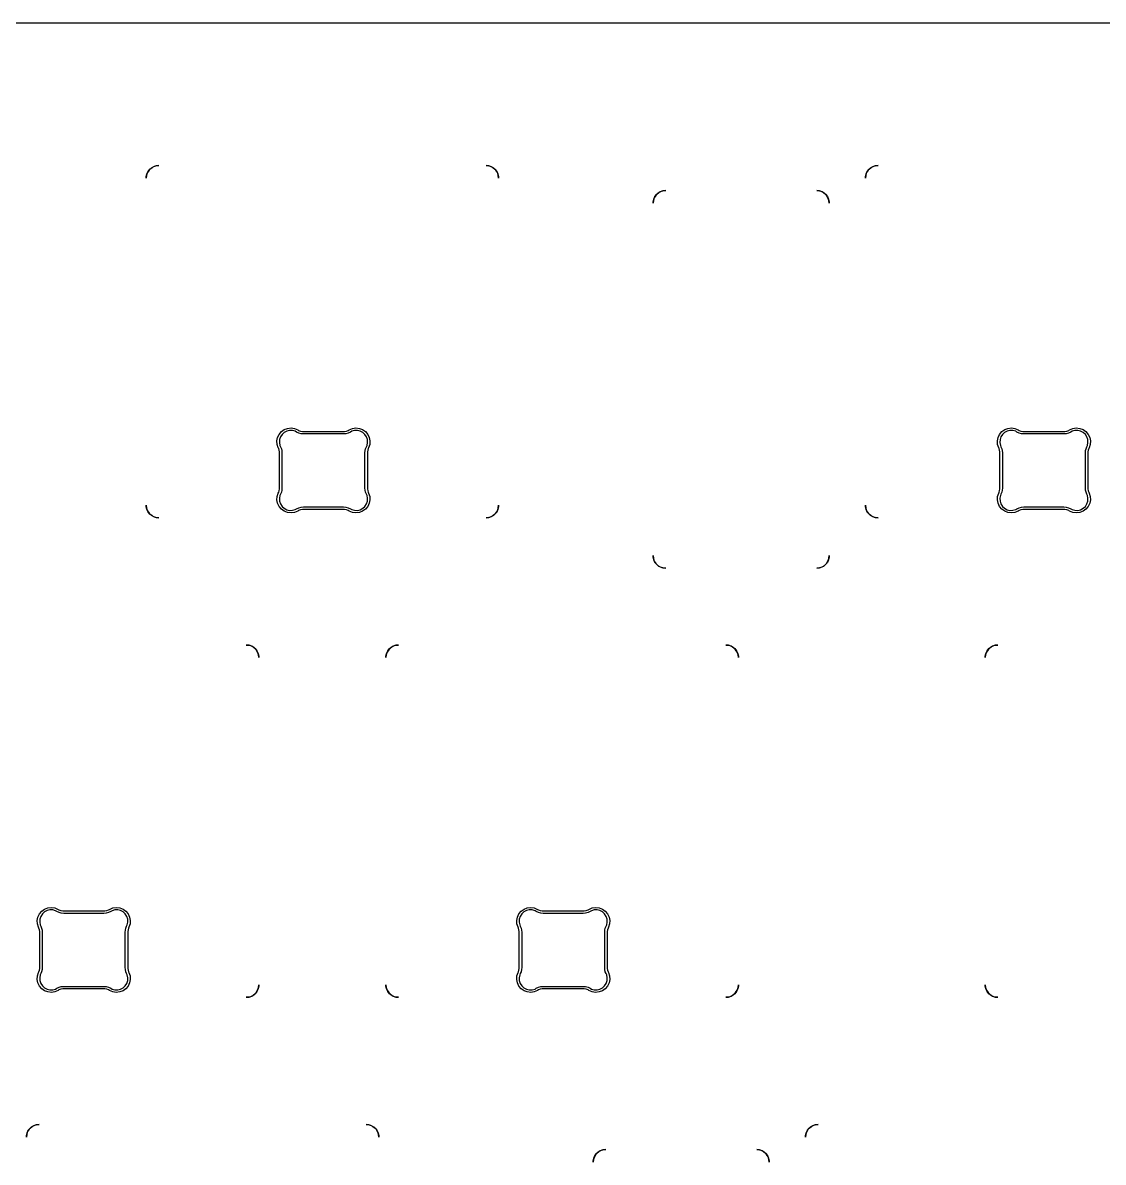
# Model space of a CAD drawing. Header units: inches. Extents: x -0.9 to 12.5, y -6 to -2.
# Drawn here: x 9.189 to 10.879, y -3.811 to -2.029 of the extents above; entities that cross this region are included whole.
import ezdxf

# ---------------------------------------------------------------- set-up
doc = ezdxf.new("R2010")
doc.units = ezdxf.units.IN
doc.header["$MEASUREMENT"] = 0
doc.layers.add('Edge.Cuts', color=40, linetype='CONTINUOUS', true_color=0xfabd2f)

msp = doc.modelspace()

# ---------------------------------------------------------------- linework, layer by layer
at = {"layer": 'Edge.Cuts', "linetype": 'CONTINUOUS'}
for p, q in [((-0.9213, -2.0289), (12.4961, -2.0289)), ((12.4959, -2.0293), (-0.9211, -2.0293)), ((9.3844, -2.2633), (9.383, -2.2675)), ((9.3835, -2.2653), (9.3854, -2.2613)), ((9.3868, -2.2596), (9.3844, -2.2633)), ((9.3854, -2.2613), (9.3882, -2.2578)), ((9.3899, -2.2565), (9.3868, -2.2596)), ((9.3882, -2.2578), (9.3916, -2.2551)), ((9.3936, -2.2541), (9.3899, -2.2565)), ((9.3916, -2.2551), (9.3956, -2.2532)), ((9.3978, -2.2527), (9.3936, -2.2541)), ((9.3956, -2.2532), (9.3999, -2.2522)), ((9.4022, -2.2522), (9.3978, -2.2527)), ((9.3999, -2.2522), (9.4022, -2.2522)), ((9.9184, -2.2527), (9.914, -2.2522)), ((9.914, -2.2522), (9.9162, -2.2522)), ((9.9162, -2.2522), (9.9205, -2.2532)), ((9.9225, -2.2541), (9.9184, -2.2527)), ((9.9205, -2.2532), (9.9245, -2.2551)), ((9.9262, -2.2565), (9.9225, -2.2541)), ((9.9245, -2.2551), (9.928, -2.2578)), ((9.9294, -2.2596), (9.9262, -2.2565)), ((9.928, -2.2578), (9.9307, -2.2613)), ((9.9317, -2.2633), (9.9294, -2.2596)), ((9.9307, -2.2613), (9.9327, -2.2653)), ((9.9332, -2.2675), (9.9317, -2.2633)), ((10.5094, -2.2633), (10.508, -2.2675)), ((10.5085, -2.2653), (10.5104, -2.2613)), ((10.5118, -2.2596), (10.5094, -2.2633)), ((10.5104, -2.2613), (10.5132, -2.2578)), ((10.5149, -2.2565), (10.5118, -2.2596)), ((10.5132, -2.2578), (10.5166, -2.2551)), ((10.5186, -2.2541), (10.5149, -2.2565)), ((10.5166, -2.2551), (10.5206, -2.2532)), ((10.5228, -2.2527), (10.5186, -2.2541)), ((10.5206, -2.2532), (10.5249, -2.2522)), ((10.5272, -2.2522), (10.5228, -2.2527)), ((10.5249, -2.2522), (10.5272, -2.2522)), ((9.3825, -2.2696), (9.3835, -2.2653)), ((9.383, -2.2675), (9.3825, -2.2719)), ((9.3825, -2.2719), (9.3825, -2.2696)), ((9.9327, -2.2653), (9.9337, -2.2696)), ((9.9337, -2.2719), (9.9332, -2.2675)), ((9.9337, -2.2696), (9.9337, -2.2719)), ((10.5075, -2.2696), (10.5085, -2.2653)), ((10.508, -2.2675), (10.5075, -2.2719)), ((10.5075, -2.2719), (10.5075, -2.2696)), ((10.1796, -2.2989), (10.1772, -2.3027)), ((10.1782, -2.3007), (10.181, -2.2972)), ((10.1827, -2.2958), (10.1796, -2.2989)), ((10.181, -2.2972), (10.1844, -2.2944)), ((10.1864, -2.2935), (10.1827, -2.2958)), ((10.1844, -2.2944), (10.1884, -2.2925)), ((10.1906, -2.292), (10.1864, -2.2935)), ((10.1884, -2.2925), (10.1927, -2.2915)), ((10.195, -2.2915), (10.1906, -2.292)), ((10.1927, -2.2915), (10.195, -2.2915)), ((10.4356, -2.292), (10.4312, -2.2915)), ((10.4312, -2.2915), (10.4334, -2.2915)), ((10.4334, -2.2915), (10.4377, -2.2925)), ((10.4397, -2.2935), (10.4356, -2.292)), ((10.4377, -2.2925), (10.4417, -2.2944)), ((10.4435, -2.2958), (10.4397, -2.2935)), ((10.4417, -2.2944), (10.4452, -2.2972)), ((10.4466, -2.2989), (10.4435, -2.2958)), ((10.4452, -2.2972), (10.448, -2.3007)), ((10.4489, -2.3027), (10.4466, -2.2989)), ((10.1753, -2.309), (10.1763, -2.3047)), ((10.1758, -2.3068), (10.1753, -2.3112)), ((10.1753, -2.3112), (10.1753, -2.309)), ((10.1772, -2.3027), (10.1758, -2.3068)), ((10.1763, -2.3047), (10.1782, -2.3007)), ((10.448, -2.3007), (10.4499, -2.3047)), ((10.4504, -2.3068), (10.4489, -2.3027)), ((10.4499, -2.3047), (10.4509, -2.309)), ((10.4509, -2.3112), (10.4504, -2.3068)), ((10.4509, -2.309), (10.4509, -2.3112)), ((9.588, -2.6777), (9.5903, -2.6727)), ((9.5903, -2.6727), (9.5939, -2.6685)), ((9.5949, -2.6729), (9.5924, -2.6767)), ((9.5939, -2.6685), (9.5983, -2.6653)), ((9.5982, -2.6698), (9.5949, -2.6729)), ((9.6022, -2.6677), (9.5982, -2.6698)), ((9.5983, -2.6653), (9.6035, -2.6633)), ((9.6066, -2.6666), (9.6022, -2.6677)), ((9.6035, -2.6633), (9.609, -2.6627)), ((9.6112, -2.6667), (9.6066, -2.6666)), ((9.609, -2.6627), (9.6144, -2.6635)), ((9.6155, -2.6679), (9.6112, -2.6667)), ((9.6144, -2.6635), (9.6195, -2.6657)), ((9.6175, -2.6691), (9.6155, -2.6679)), ((9.6209, -2.6707), (9.6175, -2.6691)), ((9.6195, -2.6657), (9.6208, -2.6665)), ((9.6208, -2.6665), (9.6238, -2.6676)), ((9.6246, -2.6717), (9.6209, -2.6707)), ((9.6238, -2.6676), (9.6268, -2.6681)), ((9.6284, -2.672), (9.6246, -2.6717)), ((9.6268, -2.6681), (9.6284, -2.6681)), ((9.6284, -2.6681), (9.6284, -2.6681)), ((9.6284, -2.6681), (9.691, -2.6681)), ((9.691, -2.672), (9.6284, -2.672)), ((9.6284, -2.672), (9.6284, -2.672)), ((9.691, -2.6681), (9.6925, -2.6681)), ((9.6948, -2.6717), (9.691, -2.672)), ((9.6925, -2.6681), (9.6956, -2.6676)), ((9.6984, -2.6707), (9.6948, -2.6717)), ((9.6956, -2.6676), (9.6985, -2.6665)), ((9.7019, -2.6691), (9.6984, -2.6707)), ((9.6985, -2.6665), (9.6999, -2.6657)), ((9.6999, -2.6657), (9.705, -2.6635)), ((9.7038, -2.6679), (9.7019, -2.6691)), ((9.7082, -2.6667), (9.7038, -2.6679)), ((9.705, -2.6635), (9.7104, -2.6627)), ((9.7128, -2.6666), (9.7082, -2.6667)), ((9.7104, -2.6627), (9.7159, -2.6633)), ((9.7172, -2.6677), (9.7128, -2.6666)), ((9.7159, -2.6633), (9.721, -2.6653)), ((9.7212, -2.6698), (9.7172, -2.6677)), ((9.721, -2.6653), (9.7255, -2.6685)), ((9.7245, -2.6729), (9.7212, -2.6698)), ((9.727, -2.6767), (9.7245, -2.6729)), ((9.7255, -2.6685), (9.729, -2.6727)), ((9.729, -2.6727), (9.7314, -2.6777)), ((10.7149, -2.6777), (10.7173, -2.6727)), ((10.7173, -2.6727), (10.7208, -2.6685)), ((10.7218, -2.6729), (10.7194, -2.6767)), ((10.7208, -2.6685), (10.7253, -2.6653)), ((10.7252, -2.6698), (10.7218, -2.6729)), ((10.7292, -2.6677), (10.7252, -2.6698)), ((10.7253, -2.6653), (10.7305, -2.6633)), ((10.7336, -2.6666), (10.7292, -2.6677)), ((10.7305, -2.6633), (10.7359, -2.6627)), ((10.7381, -2.6667), (10.7336, -2.6666)), ((10.7359, -2.6627), (10.7414, -2.6635)), ((10.7425, -2.6679), (10.7381, -2.6667)), ((10.7414, -2.6635), (10.7464, -2.6657)), ((10.7445, -2.6691), (10.7425, -2.6679)), ((10.7479, -2.6707), (10.7445, -2.6691)), ((10.7464, -2.6657), (10.7478, -2.6665)), ((10.7478, -2.6665), (10.7507, -2.6676)), ((10.7516, -2.6717), (10.7479, -2.6707)), ((10.7507, -2.6676), (10.7538, -2.6681)), ((10.7554, -2.672), (10.7516, -2.6717)), ((10.7538, -2.6681), (10.7554, -2.6681)), ((10.7554, -2.6681), (10.7554, -2.6681)), ((10.7554, -2.6681), (10.8179, -2.6681)), ((10.8179, -2.672), (10.7554, -2.672)), ((10.7554, -2.672), (10.7554, -2.672)), ((10.8179, -2.6681), (10.8195, -2.6681)), ((10.8217, -2.6717), (10.8179, -2.672)), ((10.8195, -2.6681), (10.8226, -2.6676)), ((10.8254, -2.6707), (10.8217, -2.6717)), ((10.8226, -2.6676), (10.8255, -2.6665)), ((10.8289, -2.6691), (10.8254, -2.6707)), ((10.8255, -2.6665), (10.8269, -2.6657)), ((10.8269, -2.6657), (10.8319, -2.6635)), ((10.8308, -2.6679), (10.8289, -2.6691)), ((10.8352, -2.6667), (10.8308, -2.6679)), ((10.8319, -2.6635), (10.8374, -2.6627)), ((10.8397, -2.6666), (10.8352, -2.6667)), ((10.8374, -2.6627), (10.8428, -2.6633)), ((10.8441, -2.6677), (10.8397, -2.6666)), ((10.8428, -2.6633), (10.848, -2.6653)), ((10.8481, -2.6698), (10.8441, -2.6677)), ((10.848, -2.6653), (10.8525, -2.6685)), ((10.8515, -2.6729), (10.8481, -2.6698)), ((10.8539, -2.6767), (10.8515, -2.6729)), ((10.8525, -2.6685), (10.856, -2.6727)), ((10.856, -2.6727), (10.8584, -2.6777)), ((9.5869, -2.6831), (9.588, -2.6777)), ((9.5873, -2.6886), (9.5869, -2.6831)), ((9.589, -2.6938), (9.5873, -2.6886)), ((9.591, -2.681), (9.5907, -2.6856)), ((9.5907, -2.6856), (9.5916, -2.69)), ((9.5924, -2.6767), (9.591, -2.681)), ((9.5916, -2.69), (9.5926, -2.6921)), ((9.7268, -2.6921), (9.7278, -2.69)), ((9.7284, -2.681), (9.727, -2.6767)), ((9.7278, -2.69), (9.7286, -2.6856)), ((9.7286, -2.6856), (9.7284, -2.681)), ((9.7321, -2.6886), (9.7303, -2.6938)), ((9.7314, -2.6777), (9.7324, -2.6831)), ((9.7324, -2.6831), (9.7321, -2.6886)), ((10.7139, -2.6831), (10.7149, -2.6777)), ((10.7143, -2.6886), (10.7139, -2.6831)), ((10.716, -2.6938), (10.7143, -2.6886)), ((10.718, -2.681), (10.7177, -2.6856)), ((10.7177, -2.6856), (10.7186, -2.69)), ((10.7194, -2.6767), (10.718, -2.681)), ((10.7186, -2.69), (10.7195, -2.6921)), ((10.8538, -2.6921), (10.8547, -2.69)), ((10.8553, -2.681), (10.8539, -2.6767)), ((10.8547, -2.69), (10.8556, -2.6856)), ((10.8556, -2.6856), (10.8553, -2.681)), ((10.859, -2.6886), (10.8573, -2.6938)), ((10.8584, -2.6777), (10.8594, -2.6831)), ((10.8594, -2.6831), (10.859, -2.6886)), ((9.5896, -2.695), (9.589, -2.6938)), ((9.5904, -2.6975), (9.5896, -2.695)), ((9.5908, -2.7001), (9.5904, -2.6975)), ((9.5908, -2.7015), (9.5908, -2.7001)), ((9.5908, -2.7568), (9.5908, -2.7015)), ((9.5908, -2.7015), (9.5908, -2.7015)), ((9.5926, -2.6921), (9.5938, -2.6951)), ((9.5938, -2.6951), (9.5945, -2.6982)), ((9.5945, -2.6982), (9.5947, -2.7015)), ((9.5947, -2.7015), (9.5947, -2.7015)), ((9.5947, -2.7015), (9.5947, -2.7568)), ((9.7246, -2.7015), (9.7249, -2.6982)), ((9.7246, -2.7568), (9.7246, -2.7015)), ((9.7246, -2.7015), (9.7246, -2.7015)), ((9.7249, -2.6982), (9.7256, -2.6951)), ((9.7256, -2.6951), (9.7268, -2.6921)), ((9.7268, -2.6921), (9.7268, -2.6921)), ((9.729, -2.6975), (9.7286, -2.7001)), ((9.7286, -2.7001), (9.7286, -2.7015)), ((9.7286, -2.7015), (9.7286, -2.7015)), ((9.7286, -2.7015), (9.7286, -2.7568)), ((9.7298, -2.695), (9.729, -2.6975)), ((9.7303, -2.6938), (9.7298, -2.695)), ((9.7303, -2.6938), (9.7303, -2.6938)), ((10.7166, -2.695), (10.716, -2.6938)), ((10.7174, -2.6975), (10.7166, -2.695)), ((10.7178, -2.7001), (10.7174, -2.6975)), ((10.7178, -2.7015), (10.7178, -2.7001)), ((10.7178, -2.7568), (10.7178, -2.7015)), ((10.7178, -2.7015), (10.7178, -2.7015)), ((10.7195, -2.6921), (10.7207, -2.6951)), ((10.7207, -2.6951), (10.7215, -2.6982)), ((10.7215, -2.6982), (10.7217, -2.7015)), ((10.7217, -2.7015), (10.7217, -2.7015)), ((10.7217, -2.7015), (10.7217, -2.7568)), ((10.8516, -2.7015), (10.8519, -2.6982)), ((10.8516, -2.7568), (10.8516, -2.7015)), ((10.8516, -2.7015), (10.8516, -2.7015)), ((10.8519, -2.6982), (10.8526, -2.6951)), ((10.8526, -2.6951), (10.8538, -2.6921)), ((10.8538, -2.6921), (10.8538, -2.6921)), ((10.8559, -2.6975), (10.8556, -2.7001)), ((10.8556, -2.7001), (10.8556, -2.7015)), ((10.8556, -2.7015), (10.8556, -2.7015)), ((10.8556, -2.7015), (10.8556, -2.7568)), ((10.8567, -2.695), (10.8559, -2.6975)), ((10.8573, -2.6938), (10.8567, -2.695)), ((10.8573, -2.6938), (10.8573, -2.6938)), ((9.5896, -2.7633), (9.5904, -2.7608)), ((9.5904, -2.7608), (9.5908, -2.7581)), ((9.5908, -2.7581), (9.5908, -2.7568)), ((9.5908, -2.7568), (9.5908, -2.7568)), ((9.5945, -2.76), (9.5938, -2.7632)), ((9.5947, -2.7568), (9.5945, -2.76)), ((9.5947, -2.7568), (9.5947, -2.7568)), ((9.7249, -2.76), (9.7246, -2.7568)), ((9.7256, -2.7632), (9.7249, -2.76)), ((9.7286, -2.7568), (9.7286, -2.7581)), ((9.7286, -2.7581), (9.729, -2.7608)), ((9.729, -2.7608), (9.7298, -2.7633)), ((10.7166, -2.7633), (10.7174, -2.7608)), ((10.7174, -2.7608), (10.7178, -2.7581)), ((10.7178, -2.7581), (10.7178, -2.7568)), ((10.7178, -2.7568), (10.7178, -2.7568)), ((10.7215, -2.76), (10.7207, -2.7632)), ((10.7217, -2.7568), (10.7215, -2.76)), ((10.7217, -2.7568), (10.7217, -2.7568)), ((10.8519, -2.76), (10.8516, -2.7568)), ((10.8526, -2.7632), (10.8519, -2.76)), ((10.8556, -2.7568), (10.8556, -2.7581)), ((10.8556, -2.7581), (10.8559, -2.7608)), ((10.8559, -2.7608), (10.8567, -2.7633)), ((9.5869, -2.7752), (9.5873, -2.7697)), ((9.588, -2.7806), (9.5869, -2.7752)), ((9.5873, -2.7697), (9.589, -2.7645)), ((9.589, -2.7645), (9.5896, -2.7633)), ((9.589, -2.7645), (9.589, -2.7645)), ((9.5916, -2.7682), (9.5907, -2.7727)), ((9.5907, -2.7727), (9.591, -2.7772)), ((9.591, -2.7772), (9.5924, -2.7815)), ((9.5926, -2.7662), (9.5916, -2.7682)), ((9.5938, -2.7632), (9.5926, -2.7662)), ((9.5926, -2.7662), (9.5926, -2.7662)), ((9.7268, -2.7662), (9.7256, -2.7632)), ((9.7278, -2.7682), (9.7268, -2.7662)), ((9.727, -2.7815), (9.7284, -2.7772)), ((9.7286, -2.7727), (9.7278, -2.7682)), ((9.7284, -2.7772), (9.7286, -2.7727)), ((9.7298, -2.7633), (9.7303, -2.7645)), ((9.7303, -2.7645), (9.7303, -2.7645)), ((9.7303, -2.7645), (9.7321, -2.7697)), ((9.7324, -2.7752), (9.7314, -2.7806)), ((9.7321, -2.7697), (9.7324, -2.7752)), ((10.7139, -2.7752), (10.7143, -2.7697)), ((10.7149, -2.7806), (10.7139, -2.7752)), ((10.7143, -2.7697), (10.716, -2.7645)), ((10.716, -2.7645), (10.7166, -2.7633)), ((10.716, -2.7645), (10.716, -2.7645)), ((10.7186, -2.7682), (10.7177, -2.7727)), ((10.7177, -2.7727), (10.718, -2.7772)), ((10.718, -2.7772), (10.7194, -2.7815)), ((10.7195, -2.7662), (10.7186, -2.7682)), ((10.7207, -2.7632), (10.7195, -2.7662)), ((10.7195, -2.7662), (10.7195, -2.7662)), ((10.8538, -2.7662), (10.8526, -2.7632)), ((10.8547, -2.7682), (10.8538, -2.7662)), ((10.8539, -2.7815), (10.8553, -2.7772)), ((10.8556, -2.7727), (10.8547, -2.7682)), ((10.8553, -2.7772), (10.8556, -2.7727)), ((10.8567, -2.7633), (10.8573, -2.7645)), ((10.8573, -2.7645), (10.8573, -2.7645)), ((10.8573, -2.7645), (10.859, -2.7697)), ((10.8594, -2.7752), (10.8584, -2.7806)), ((10.859, -2.7697), (10.8594, -2.7752)), ((9.3825, -2.7859), (9.3825, -2.7837)), ((9.3825, -2.7837), (9.383, -2.788)), ((9.3835, -2.7902), (9.3825, -2.7859)), ((9.383, -2.788), (9.3844, -2.7922)), ((9.3854, -2.7942), (9.3835, -2.7902)), ((9.3844, -2.7922), (9.3868, -2.7959)), ((9.3882, -2.7977), (9.3854, -2.7942)), ((9.3868, -2.7959), (9.3899, -2.7991)), ((9.3916, -2.8004), (9.3882, -2.7977)), ((9.5903, -2.7856), (9.588, -2.7806)), ((9.5939, -2.7898), (9.5903, -2.7856)), ((9.5924, -2.7815), (9.5949, -2.7854)), ((9.5983, -2.793), (9.5939, -2.7898)), ((9.5949, -2.7854), (9.5982, -2.7884)), ((9.5982, -2.7884), (9.6022, -2.7906)), ((9.6035, -2.7949), (9.5983, -2.793)), ((9.6022, -2.7906), (9.6066, -2.7916)), ((9.609, -2.7955), (9.6035, -2.7949)), ((9.6066, -2.7916), (9.6112, -2.7915)), ((9.6144, -2.7947), (9.609, -2.7955)), ((9.6112, -2.7915), (9.6155, -2.7903)), ((9.6195, -2.7926), (9.6144, -2.7947)), ((9.6155, -2.7903), (9.6175, -2.7892)), ((9.6175, -2.7892), (9.6209, -2.7876)), ((9.6175, -2.7892), (9.6175, -2.7892)), ((9.6208, -2.7918), (9.6195, -2.7926)), ((9.6195, -2.7926), (9.6195, -2.7926)), ((9.6238, -2.7907), (9.6208, -2.7918)), ((9.6209, -2.7876), (9.6246, -2.7866)), ((9.6268, -2.7902), (9.6238, -2.7907)), ((9.6246, -2.7866), (9.6284, -2.7862)), ((9.6284, -2.7902), (9.6268, -2.7902)), ((9.6284, -2.7862), (9.691, -2.7862)), ((9.691, -2.7902), (9.6284, -2.7902)), ((9.691, -2.7862), (9.6948, -2.7866)), ((9.6925, -2.7902), (9.691, -2.7902)), ((9.6956, -2.7907), (9.6925, -2.7902)), ((9.6948, -2.7866), (9.6984, -2.7876)), ((9.6985, -2.7918), (9.6956, -2.7907)), ((9.6984, -2.7876), (9.7019, -2.7892)), ((9.6999, -2.7926), (9.6985, -2.7918)), ((9.705, -2.7947), (9.6999, -2.7926)), ((9.7019, -2.7892), (9.7038, -2.7903)), ((9.7038, -2.7903), (9.7082, -2.7915)), ((9.7104, -2.7955), (9.705, -2.7947)), ((9.7082, -2.7915), (9.7128, -2.7916)), ((9.7159, -2.7949), (9.7104, -2.7955)), ((9.7128, -2.7916), (9.7172, -2.7906)), ((9.721, -2.793), (9.7159, -2.7949)), ((9.7172, -2.7906), (9.7212, -2.7884)), ((9.7255, -2.7898), (9.721, -2.793)), ((9.7212, -2.7884), (9.7245, -2.7854)), ((9.7245, -2.7854), (9.727, -2.7815)), ((9.729, -2.7856), (9.7255, -2.7898)), ((9.7314, -2.7806), (9.729, -2.7856)), ((9.928, -2.7977), (9.9245, -2.8004)), ((9.9262, -2.7991), (9.9294, -2.7959)), ((9.9307, -2.7942), (9.928, -2.7977)), ((9.9294, -2.7959), (9.9317, -2.7922)), ((9.9327, -2.7902), (9.9307, -2.7942)), ((9.9317, -2.7922), (9.9332, -2.788)), ((9.9337, -2.7859), (9.9327, -2.7902)), ((9.9332, -2.788), (9.9337, -2.7837)), ((9.9337, -2.7837), (9.9337, -2.7859)), ((10.5075, -2.7859), (10.5075, -2.7837)), ((10.5075, -2.7837), (10.508, -2.788)), ((10.5085, -2.7902), (10.5075, -2.7859)), ((10.508, -2.788), (10.5094, -2.7922)), ((10.5104, -2.7942), (10.5085, -2.7902)), ((10.5094, -2.7922), (10.5118, -2.7959)), ((10.5132, -2.7977), (10.5104, -2.7942)), ((10.5118, -2.7959), (10.5149, -2.7991)), ((10.5166, -2.8004), (10.5132, -2.7977)), ((10.7173, -2.7856), (10.7149, -2.7806)), ((10.7208, -2.7898), (10.7173, -2.7856)), ((10.7194, -2.7815), (10.7218, -2.7854)), ((10.7253, -2.793), (10.7208, -2.7898)), ((10.7218, -2.7854), (10.7252, -2.7884)), ((10.7252, -2.7884), (10.7292, -2.7906)), ((10.7305, -2.7949), (10.7253, -2.793)), ((10.7292, -2.7906), (10.7336, -2.7916)), ((10.7359, -2.7955), (10.7305, -2.7949)), ((10.7336, -2.7916), (10.7381, -2.7915)), ((10.7414, -2.7947), (10.7359, -2.7955)), ((10.7381, -2.7915), (10.7425, -2.7903)), ((10.7464, -2.7926), (10.7414, -2.7947)), ((10.7425, -2.7903), (10.7445, -2.7892)), ((10.7445, -2.7892), (10.7479, -2.7876)), ((10.7445, -2.7892), (10.7445, -2.7892)), ((10.7478, -2.7918), (10.7464, -2.7926)), ((10.7464, -2.7926), (10.7464, -2.7926)), ((10.7507, -2.7907), (10.7478, -2.7918)), ((10.7479, -2.7876), (10.7516, -2.7866)), ((10.7538, -2.7902), (10.7507, -2.7907)), ((10.7516, -2.7866), (10.7554, -2.7862)), ((10.7554, -2.7902), (10.7538, -2.7902)), ((10.7554, -2.7862), (10.8179, -2.7862)), ((10.8179, -2.7902), (10.7554, -2.7902)), ((10.8179, -2.7862), (10.8217, -2.7866)), ((10.8195, -2.7902), (10.8179, -2.7902)), ((10.8226, -2.7907), (10.8195, -2.7902)), ((10.8217, -2.7866), (10.8254, -2.7876)), ((10.8255, -2.7918), (10.8226, -2.7907)), ((10.8254, -2.7876), (10.8289, -2.7892)), ((10.8269, -2.7926), (10.8255, -2.7918)), ((10.8319, -2.7947), (10.8269, -2.7926)), ((10.8289, -2.7892), (10.8308, -2.7903)), ((10.8308, -2.7903), (10.8352, -2.7915)), ((10.8374, -2.7955), (10.8319, -2.7947)), ((10.8352, -2.7915), (10.8397, -2.7916)), ((10.8428, -2.7949), (10.8374, -2.7955)), ((10.8397, -2.7916), (10.8441, -2.7906)), ((10.848, -2.793), (10.8428, -2.7949)), ((10.8441, -2.7906), (10.8481, -2.7884)), ((10.8525, -2.7898), (10.848, -2.793)), ((10.8481, -2.7884), (10.8515, -2.7854)), ((10.8515, -2.7854), (10.8539, -2.7815)), ((10.856, -2.7856), (10.8525, -2.7898)), ((10.8584, -2.7806), (10.856, -2.7856)), ((9.3899, -2.7991), (9.3936, -2.8014)), ((9.3956, -2.8024), (9.3916, -2.8004)), ((9.3936, -2.8014), (9.3978, -2.8029)), ((9.3999, -2.8033), (9.3956, -2.8024)), ((9.3978, -2.8029), (9.4022, -2.8033)), ((9.4022, -2.8033), (9.3999, -2.8033)), ((9.914, -2.8033), (9.9184, -2.8029)), ((9.9162, -2.8033), (9.914, -2.8033)), ((9.9205, -2.8024), (9.9162, -2.8033)), ((9.9184, -2.8029), (9.9225, -2.8014)), ((9.9245, -2.8004), (9.9205, -2.8024)), ((9.9225, -2.8014), (9.9262, -2.7991)), ((10.5149, -2.7991), (10.5186, -2.8014)), ((10.5206, -2.8024), (10.5166, -2.8004)), ((10.5186, -2.8014), (10.5228, -2.8029)), ((10.5249, -2.8033), (10.5206, -2.8024)), ((10.5228, -2.8029), (10.5272, -2.8033)), ((10.5272, -2.8033), (10.5249, -2.8033)), ((10.1753, -2.8646), (10.1753, -2.8624)), ((10.1753, -2.8624), (10.1758, -2.8668)), ((10.1763, -2.8689), (10.1753, -2.8646)), ((10.1758, -2.8668), (10.1772, -2.8709)), ((10.1782, -2.8729), (10.1763, -2.8689)), ((10.4499, -2.8689), (10.448, -2.8729)), ((10.4489, -2.8709), (10.4504, -2.8668)), ((10.4509, -2.8646), (10.4499, -2.8689)), ((10.4504, -2.8668), (10.4509, -2.8624)), ((10.4509, -2.8624), (10.4509, -2.8646)), ((10.1772, -2.8709), (10.1796, -2.8747)), ((10.181, -2.8764), (10.1782, -2.8729)), ((10.1796, -2.8747), (10.1827, -2.8778)), ((10.1844, -2.8792), (10.181, -2.8764)), ((10.1827, -2.8778), (10.1864, -2.8801)), ((10.1884, -2.8811), (10.1844, -2.8792)), ((10.1864, -2.8801), (10.1906, -2.8816)), ((10.1927, -2.8821), (10.1884, -2.8811)), ((10.1906, -2.8816), (10.195, -2.8821)), ((10.195, -2.8821), (10.1927, -2.8821)), ((10.4312, -2.8821), (10.4356, -2.8816)), ((10.4334, -2.8821), (10.4312, -2.8821)), ((10.4377, -2.8811), (10.4334, -2.8821)), ((10.4356, -2.8816), (10.4397, -2.8801)), ((10.4417, -2.8792), (10.4377, -2.8811)), ((10.4397, -2.8801), (10.4435, -2.8778)), ((10.4452, -2.8764), (10.4417, -2.8792)), ((10.4435, -2.8778), (10.4466, -2.8747)), ((10.448, -2.8729), (10.4452, -2.8764)), ((10.4466, -2.8747), (10.4489, -2.8709)), ((9.5434, -3.0027), (9.539, -3.0022)), ((9.539, -3.0022), (9.5412, -3.0022)), ((9.5412, -3.0022), (9.5455, -3.0032)), ((9.5475, -3.0041), (9.5434, -3.0027)), ((9.5455, -3.0032), (9.5495, -3.0051)), ((9.5512, -3.0065), (9.5475, -3.0041)), ((9.5495, -3.0051), (9.553, -3.0078)), ((9.5544, -3.0096), (9.5512, -3.0065)), ((9.553, -3.0078), (9.5557, -3.0113)), ((9.5567, -3.0133), (9.5544, -3.0096)), ((9.5557, -3.0113), (9.5577, -3.0153)), ((9.7585, -3.0153), (9.7604, -3.0113)), ((9.7618, -3.0096), (9.7594, -3.0133)), ((9.7604, -3.0113), (9.7632, -3.0078)), ((9.7649, -3.0065), (9.7618, -3.0096)), ((9.7632, -3.0078), (9.7666, -3.0051)), ((9.7686, -3.0041), (9.7649, -3.0065)), ((9.7666, -3.0051), (9.7706, -3.0032)), ((9.7728, -3.0027), (9.7686, -3.0041)), ((9.7706, -3.0032), (9.7749, -3.0022)), ((9.7772, -3.0022), (9.7728, -3.0027)), ((9.7749, -3.0022), (9.7772, -3.0022)), ((10.2934, -3.0027), (10.289, -3.0022)), ((10.289, -3.0022), (10.2912, -3.0022)), ((10.2912, -3.0022), (10.2955, -3.0032)), ((10.2975, -3.0041), (10.2934, -3.0027)), ((10.2955, -3.0032), (10.2995, -3.0051)), ((10.3012, -3.0065), (10.2975, -3.0041)), ((10.2995, -3.0051), (10.303, -3.0078)), ((10.3044, -3.0096), (10.3012, -3.0065)), ((10.303, -3.0078), (10.3057, -3.0113)), ((10.3067, -3.0133), (10.3044, -3.0096)), ((10.3057, -3.0113), (10.3077, -3.0153)), ((10.696, -3.0153), (10.6979, -3.0113)), ((10.6993, -3.0096), (10.6969, -3.0133)), ((10.6979, -3.0113), (10.7007, -3.0078)), ((10.7024, -3.0065), (10.6993, -3.0096)), ((10.7007, -3.0078), (10.7041, -3.0051)), ((10.7061, -3.0041), (10.7024, -3.0065)), ((10.7041, -3.0051), (10.7081, -3.0032)), ((10.7103, -3.0027), (10.7061, -3.0041)), ((10.7081, -3.0032), (10.7124, -3.0022)), ((10.7147, -3.0022), (10.7103, -3.0027)), ((10.7124, -3.0022), (10.7147, -3.0022)), ((9.5582, -3.0175), (9.5567, -3.0133)), ((9.5577, -3.0153), (9.5587, -3.0196)), ((9.5587, -3.0219), (9.5582, -3.0175)), ((9.5587, -3.0196), (9.5587, -3.0219)), ((9.7575, -3.0196), (9.7585, -3.0153)), ((9.758, -3.0175), (9.7575, -3.0219)), ((9.7575, -3.0219), (9.7575, -3.0196)), ((9.7594, -3.0133), (9.758, -3.0175)), ((10.3082, -3.0175), (10.3067, -3.0133)), ((10.3077, -3.0153), (10.3087, -3.0196)), ((10.3087, -3.0219), (10.3082, -3.0175)), ((10.3087, -3.0196), (10.3087, -3.0219)), ((10.695, -3.0196), (10.696, -3.0153)), ((10.6955, -3.0175), (10.695, -3.0219)), ((10.695, -3.0219), (10.695, -3.0196)), ((10.6969, -3.0133), (10.6955, -3.0175)), ((9.2154, -3.4227), (9.2189, -3.4185)), ((9.2189, -3.4185), (9.2234, -3.4153)), ((9.2232, -3.4198), (9.2199, -3.4229)), ((9.2272, -3.4177), (9.2232, -3.4198)), ((9.2234, -3.4153), (9.2285, -3.4133)), ((9.2317, -3.4166), (9.2272, -3.4177)), ((9.2285, -3.4133), (9.234, -3.4127)), ((9.2362, -3.4167), (9.2317, -3.4166)), ((9.234, -3.4127), (9.2394, -3.4135)), ((9.2406, -3.4179), (9.2362, -3.4167)), ((9.2394, -3.4135), (9.2445, -3.4157)), ((9.2425, -3.4191), (9.2406, -3.4179)), ((9.246, -3.4207), (9.2425, -3.4191)), ((9.2445, -3.4157), (9.2459, -3.4165)), ((9.2459, -3.4165), (9.2488, -3.4176)), ((9.2496, -3.4217), (9.246, -3.4207)), ((9.2488, -3.4176), (9.2519, -3.4181)), ((9.2534, -3.422), (9.2496, -3.4217)), ((9.2519, -3.4181), (9.2534, -3.4181)), ((9.2534, -3.4181), (9.2534, -3.4181)), ((9.2534, -3.4181), (9.316, -3.4181)), ((9.316, -3.4181), (9.3176, -3.4181)), ((9.3198, -3.4217), (9.316, -3.422)), ((9.3176, -3.4181), (9.3206, -3.4176)), ((9.3235, -3.4207), (9.3198, -3.4217)), ((9.3206, -3.4176), (9.3236, -3.4165)), ((9.3269, -3.4191), (9.3235, -3.4207)), ((9.3236, -3.4165), (9.3249, -3.4157)), ((9.3249, -3.4157), (9.33, -3.4135)), ((9.3289, -3.4179), (9.3269, -3.4191)), ((9.3333, -3.4167), (9.3289, -3.4179)), ((9.33, -3.4135), (9.3354, -3.4127)), ((9.3378, -3.4166), (9.3333, -3.4167)), ((9.3354, -3.4127), (9.3409, -3.4133)), ((9.3422, -3.4177), (9.3378, -3.4166)), ((9.3409, -3.4133), (9.3461, -3.4153)), ((9.3462, -3.4198), (9.3422, -3.4177)), ((9.3461, -3.4153), (9.3506, -3.4185)), ((9.3495, -3.4229), (9.3462, -3.4198)), ((9.3506, -3.4185), (9.3541, -3.4227)), ((9.9654, -3.4227), (9.9689, -3.4185)), ((9.9689, -3.4185), (9.9734, -3.4153)), ((9.9732, -3.4198), (9.9699, -3.4229)), ((9.9772, -3.4177), (9.9732, -3.4198)), ((9.9734, -3.4153), (9.9785, -3.4133)), ((9.9817, -3.4166), (9.9772, -3.4177)), ((9.9785, -3.4133), (9.984, -3.4127)), ((9.9862, -3.4167), (9.9817, -3.4166)), ((9.984, -3.4127), (9.9894, -3.4135)), ((9.9906, -3.4179), (9.9862, -3.4167)), ((9.9894, -3.4135), (9.9945, -3.4157)), ((9.9925, -3.4191), (9.9906, -3.4179)), ((9.996, -3.4207), (9.9925, -3.4191)), ((9.9945, -3.4157), (9.9959, -3.4165)), ((9.9959, -3.4165), (9.9988, -3.4176)), ((9.9996, -3.4217), (9.996, -3.4207)), ((9.9988, -3.4176), (10.0019, -3.4181)), ((10.0034, -3.422), (9.9996, -3.4217)), ((10.0019, -3.4181), (10.0034, -3.4181)), ((10.0034, -3.4181), (10.0034, -3.4181)), ((10.0034, -3.4181), (10.066, -3.4181)), ((10.066, -3.4181), (10.0676, -3.4181)), ((10.0698, -3.4217), (10.066, -3.422)), ((10.0676, -3.4181), (10.0706, -3.4176)), ((10.0735, -3.4207), (10.0698, -3.4217)), ((10.0706, -3.4176), (10.0736, -3.4165)), ((10.0769, -3.4191), (10.0735, -3.4207)), ((10.0736, -3.4165), (10.0749, -3.4157)), ((10.0749, -3.4157), (10.08, -3.4135)), ((10.0789, -3.4179), (10.0769, -3.4191)), ((10.0833, -3.4167), (10.0789, -3.4179)), ((10.08, -3.4135), (10.0854, -3.4127)), ((10.0878, -3.4166), (10.0833, -3.4167)), ((10.0854, -3.4127), (10.0909, -3.4133)), ((10.0922, -3.4177), (10.0878, -3.4166)), ((10.0909, -3.4133), (10.0961, -3.4153)), ((10.0962, -3.4198), (10.0922, -3.4177)), ((10.0961, -3.4153), (10.1006, -3.4185)), ((10.0995, -3.4229), (10.0962, -3.4198)), ((10.1006, -3.4185), (10.1041, -3.4227)), ((9.212, -3.4331), (9.213, -3.4277)), ((9.2123, -3.4386), (9.212, -3.4331)), ((9.2141, -3.4438), (9.2123, -3.4386)), ((9.213, -3.4277), (9.2154, -3.4227)), ((9.216, -3.431), (9.2158, -3.4356)), ((9.2158, -3.4356), (9.2166, -3.44)), ((9.2175, -3.4267), (9.216, -3.431)), ((9.2199, -3.4229), (9.2175, -3.4267)), ((9.316, -3.422), (9.2534, -3.422)), ((9.2534, -3.422), (9.2534, -3.422)), ((9.352, -3.4267), (9.3495, -3.4229)), ((9.3534, -3.431), (9.352, -3.4267)), ((9.3528, -3.44), (9.3537, -3.4356)), ((9.3537, -3.4356), (9.3534, -3.431)), ((9.3541, -3.4227), (9.3564, -3.4277)), ((9.3571, -3.4386), (9.3554, -3.4438)), ((9.3564, -3.4277), (9.3575, -3.4331)), ((9.3575, -3.4331), (9.3571, -3.4386)), ((9.962, -3.4331), (9.963, -3.4277)), ((9.9623, -3.4386), (9.962, -3.4331)), ((9.9641, -3.4438), (9.9623, -3.4386)), ((9.963, -3.4277), (9.9654, -3.4227)), ((9.966, -3.431), (9.9658, -3.4356)), ((9.9658, -3.4356), (9.9666, -3.44)), ((9.9675, -3.4267), (9.966, -3.431)), ((9.9699, -3.4229), (9.9675, -3.4267)), ((10.066, -3.422), (10.0034, -3.422)), ((10.0034, -3.422), (10.0034, -3.422)), ((10.102, -3.4267), (10.0995, -3.4229)), ((10.1034, -3.431), (10.102, -3.4267)), ((10.1028, -3.44), (10.1037, -3.4356)), ((10.1037, -3.4356), (10.1034, -3.431)), ((10.1041, -3.4227), (10.1064, -3.4277)), ((10.1071, -3.4386), (10.1054, -3.4438)), ((10.1064, -3.4277), (10.1075, -3.4331)), ((10.1075, -3.4331), (10.1071, -3.4386)), ((9.2146, -3.445), (9.2141, -3.4438)), ((9.2154, -3.4475), (9.2146, -3.445)), ((9.2158, -3.4501), (9.2154, -3.4475)), ((9.2158, -3.4515), (9.2158, -3.4501)), ((9.2158, -3.5068), (9.2158, -3.4515)), ((9.2158, -3.4515), (9.2158, -3.4515)), ((9.2166, -3.44), (9.2176, -3.4421)), ((9.2176, -3.4421), (9.2188, -3.4451)), ((9.2188, -3.4451), (9.2195, -3.4482)), ((9.2195, -3.4482), (9.2198, -3.4515)), ((9.2198, -3.4515), (9.2198, -3.4515)), ((9.2198, -3.4515), (9.2198, -3.5068)), ((9.3497, -3.4515), (9.3499, -3.4482)), ((9.3497, -3.5068), (9.3497, -3.4515)), ((9.3497, -3.4515), (9.3497, -3.4515)), ((9.3499, -3.4482), (9.3506, -3.4451)), ((9.3506, -3.4451), (9.3518, -3.4421)), ((9.3518, -3.4421), (9.3528, -3.44)), ((9.3518, -3.4421), (9.3518, -3.4421)), ((9.354, -3.4475), (9.3536, -3.4501)), ((9.3536, -3.4501), (9.3536, -3.4515)), ((9.3536, -3.4515), (9.3536, -3.4515)), ((9.3536, -3.4515), (9.3536, -3.5068)), ((9.3548, -3.445), (9.354, -3.4475)), ((9.3554, -3.4438), (9.3548, -3.445)), ((9.3554, -3.4438), (9.3554, -3.4438)), ((9.9646, -3.445), (9.9641, -3.4438)), ((9.9654, -3.4475), (9.9646, -3.445)), ((9.9658, -3.4501), (9.9654, -3.4475)), ((9.9658, -3.4515), (9.9658, -3.4501)), ((9.9658, -3.5068), (9.9658, -3.4515)), ((9.9658, -3.4515), (9.9658, -3.4515)), ((9.9666, -3.44), (9.9676, -3.4421)), ((9.9676, -3.4421), (9.9688, -3.4451)), ((9.9688, -3.4451), (9.9695, -3.4482)), ((9.9695, -3.4482), (9.9698, -3.4515)), ((9.9698, -3.4515), (9.9698, -3.4515)), ((9.9698, -3.4515), (9.9698, -3.5068)), ((10.0997, -3.4515), (10.0999, -3.4482)), ((10.0997, -3.5068), (10.0997, -3.4515)), ((10.0997, -3.4515), (10.0997, -3.4515)), ((10.0999, -3.4482), (10.1006, -3.4451)), ((10.1006, -3.4451), (10.1018, -3.4421)), ((10.1018, -3.4421), (10.1028, -3.44)), ((10.1018, -3.4421), (10.1018, -3.4421)), ((10.104, -3.4475), (10.1036, -3.4501)), ((10.1036, -3.4501), (10.1036, -3.4515)), ((10.1036, -3.4515), (10.1036, -3.4515)), ((10.1036, -3.4515), (10.1036, -3.5068)), ((10.1048, -3.445), (10.104, -3.4475)), ((10.1054, -3.4438), (10.1048, -3.445)), ((10.1054, -3.4438), (10.1054, -3.4438)), ((9.2146, -3.5133), (9.2154, -3.5108)), ((9.2154, -3.5108), (9.2158, -3.5081)), ((9.2158, -3.5081), (9.2158, -3.5068)), ((9.2158, -3.5068), (9.2158, -3.5068)), ((9.2195, -3.51), (9.2188, -3.5132)), ((9.2198, -3.5068), (9.2195, -3.51)), ((9.2198, -3.5068), (9.2198, -3.5068)), ((9.3499, -3.51), (9.3497, -3.5068)), ((9.3506, -3.5132), (9.3499, -3.51)), ((9.3536, -3.5068), (9.3536, -3.5081)), ((9.3536, -3.5081), (9.354, -3.5108)), ((9.354, -3.5108), (9.3548, -3.5133)), ((9.9646, -3.5133), (9.9654, -3.5108)), ((9.9654, -3.5108), (9.9658, -3.5081)), ((9.9658, -3.5081), (9.9658, -3.5068)), ((9.9658, -3.5068), (9.9658, -3.5068)), ((9.9695, -3.51), (9.9688, -3.5132)), ((9.9698, -3.5068), (9.9695, -3.51)), ((9.9698, -3.5068), (9.9698, -3.5068)), ((10.0999, -3.51), (10.0997, -3.5068)), ((10.1006, -3.5132), (10.0999, -3.51)), ((10.1036, -3.5068), (10.1036, -3.5081)), ((10.1036, -3.5081), (10.104, -3.5108)), ((10.104, -3.5108), (10.1048, -3.5133)), ((9.212, -3.5252), (9.2123, -3.5197)), ((9.213, -3.5306), (9.212, -3.5252)), ((9.2123, -3.5197), (9.2141, -3.5145)), ((9.2141, -3.5145), (9.2146, -3.5133)), ((9.2141, -3.5145), (9.2141, -3.5145)), ((9.2166, -3.5182), (9.2158, -3.5227)), ((9.2158, -3.5227), (9.216, -3.5272)), ((9.216, -3.5272), (9.2175, -3.5315)), ((9.2176, -3.5162), (9.2166, -3.5182)), ((9.2188, -3.5132), (9.2176, -3.5162)), ((9.2176, -3.5162), (9.2176, -3.5162)), ((9.3518, -3.5162), (9.3506, -3.5132)), ((9.3528, -3.5182), (9.3518, -3.5162)), ((9.352, -3.5315), (9.3534, -3.5272)), ((9.3537, -3.5227), (9.3528, -3.5182)), ((9.3534, -3.5272), (9.3537, -3.5227)), ((9.3548, -3.5133), (9.3554, -3.5145)), ((9.3554, -3.5145), (9.3554, -3.5145)), ((9.3554, -3.5145), (9.3571, -3.5197)), ((9.3575, -3.5252), (9.3564, -3.5306)), ((9.3571, -3.5197), (9.3575, -3.5252)), ((9.962, -3.5252), (9.9623, -3.5197)), ((9.963, -3.5306), (9.962, -3.5252)), ((9.9623, -3.5197), (9.9641, -3.5145)), ((9.9641, -3.5145), (9.9646, -3.5133)), ((9.9641, -3.5145), (9.9641, -3.5145)), ((9.9666, -3.5182), (9.9658, -3.5227)), ((9.9658, -3.5227), (9.966, -3.5272)), ((9.966, -3.5272), (9.9675, -3.5315)), ((9.9676, -3.5162), (9.9666, -3.5182)), ((9.9688, -3.5132), (9.9676, -3.5162)), ((9.9676, -3.5162), (9.9676, -3.5162)), ((10.1018, -3.5162), (10.1006, -3.5132)), ((10.1028, -3.5182), (10.1018, -3.5162)), ((10.102, -3.5315), (10.1034, -3.5272)), ((10.1037, -3.5227), (10.1028, -3.5182)), ((10.1034, -3.5272), (10.1037, -3.5227)), ((10.1048, -3.5133), (10.1054, -3.5145)), ((10.1054, -3.5145), (10.1054, -3.5145)), ((10.1054, -3.5145), (10.1071, -3.5197)), ((10.1075, -3.5252), (10.1064, -3.5306)), ((10.1071, -3.5197), (10.1075, -3.5252)), ((9.2154, -3.5356), (9.213, -3.5306)), ((9.2189, -3.5398), (9.2154, -3.5356)), ((9.2175, -3.5315), (9.2199, -3.5354)), ((9.2234, -3.543), (9.2189, -3.5398)), ((9.2199, -3.5354), (9.2232, -3.5384)), ((9.2232, -3.5384), (9.2272, -3.5406)), ((9.2285, -3.5449), (9.2234, -3.543)), ((9.2272, -3.5406), (9.2317, -3.5416)), ((9.234, -3.5455), (9.2285, -3.5449)), ((9.2317, -3.5416), (9.2362, -3.5415)), ((9.2394, -3.5447), (9.234, -3.5455)), ((9.2362, -3.5415), (9.2406, -3.5403)), ((9.2445, -3.5426), (9.2394, -3.5447)), ((9.2406, -3.5403), (9.2425, -3.5392)), ((9.2425, -3.5392), (9.246, -3.5376)), ((9.2425, -3.5392), (9.2425, -3.5392)), ((9.2459, -3.5418), (9.2445, -3.5426)), ((9.2445, -3.5426), (9.2445, -3.5426)), ((9.2488, -3.5407), (9.2459, -3.5418)), ((9.246, -3.5376), (9.2496, -3.5366)), ((9.2519, -3.5402), (9.2488, -3.5407)), ((9.2496, -3.5366), (9.2534, -3.5362)), ((9.2534, -3.5402), (9.2519, -3.5402)), ((9.2534, -3.5362), (9.316, -3.5362)), ((9.316, -3.5402), (9.2534, -3.5402)), ((9.316, -3.5362), (9.3198, -3.5366)), ((9.3176, -3.5402), (9.316, -3.5402)), ((9.3206, -3.5407), (9.3176, -3.5402)), ((9.3198, -3.5366), (9.3235, -3.5376)), ((9.3236, -3.5418), (9.3206, -3.5407)), ((9.3235, -3.5376), (9.3269, -3.5392)), ((9.3249, -3.5426), (9.3236, -3.5418)), ((9.33, -3.5447), (9.3249, -3.5426)), ((9.3269, -3.5392), (9.3289, -3.5403)), ((9.3289, -3.5403), (9.3333, -3.5415)), ((9.3354, -3.5455), (9.33, -3.5447)), ((9.3333, -3.5415), (9.3378, -3.5416)), ((9.3409, -3.5449), (9.3354, -3.5455)), ((9.3378, -3.5416), (9.3422, -3.5406)), ((9.3461, -3.543), (9.3409, -3.5449)), ((9.3422, -3.5406), (9.3462, -3.5384)), ((9.3506, -3.5398), (9.3461, -3.543)), ((9.3462, -3.5384), (9.3495, -3.5354)), ((9.3495, -3.5354), (9.352, -3.5315)), ((9.3541, -3.5356), (9.3506, -3.5398)), ((9.3564, -3.5306), (9.3541, -3.5356)), ((9.5512, -3.5491), (9.5544, -3.5459)), ((9.5557, -3.5442), (9.553, -3.5477)), ((9.5544, -3.5459), (9.5567, -3.5422)), ((9.5577, -3.5402), (9.5557, -3.5442)), ((9.5567, -3.5422), (9.5582, -3.538)), ((9.5587, -3.5359), (9.5577, -3.5402)), ((9.5582, -3.538), (9.5587, -3.5337)), ((9.5587, -3.5337), (9.5587, -3.5359)), ((9.7575, -3.5359), (9.7575, -3.5337)), ((9.7575, -3.5337), (9.758, -3.538)), ((9.7585, -3.5402), (9.7575, -3.5359)), ((9.758, -3.538), (9.7594, -3.5422)), ((9.7604, -3.5442), (9.7585, -3.5402)), ((9.7594, -3.5422), (9.7618, -3.5459)), ((9.7632, -3.5477), (9.7604, -3.5442)), ((9.7618, -3.5459), (9.7649, -3.5491)), ((9.9654, -3.5356), (9.963, -3.5306)), ((9.9689, -3.5398), (9.9654, -3.5356)), ((9.9675, -3.5315), (9.9699, -3.5354)), ((9.9734, -3.543), (9.9689, -3.5398)), ((9.9699, -3.5354), (9.9732, -3.5384)), ((9.9732, -3.5384), (9.9772, -3.5406)), ((9.9785, -3.5449), (9.9734, -3.543)), ((9.9772, -3.5406), (9.9817, -3.5416)), ((9.984, -3.5455), (9.9785, -3.5449)), ((9.9817, -3.5416), (9.9862, -3.5415)), ((9.9894, -3.5447), (9.984, -3.5455)), ((9.9862, -3.5415), (9.9906, -3.5403)), ((9.9945, -3.5426), (9.9894, -3.5447)), ((9.9906, -3.5403), (9.9925, -3.5392)), ((9.9925, -3.5392), (9.996, -3.5376)), ((9.9925, -3.5392), (9.9925, -3.5392)), ((9.9959, -3.5418), (9.9945, -3.5426)), ((9.9945, -3.5426), (9.9945, -3.5426)), ((9.9988, -3.5407), (9.9959, -3.5418)), ((9.996, -3.5376), (9.9996, -3.5366)), ((10.0019, -3.5402), (9.9988, -3.5407)), ((9.9996, -3.5366), (10.0034, -3.5362)), ((10.0034, -3.5402), (10.0019, -3.5402)), ((10.0034, -3.5362), (10.066, -3.5362)), ((10.066, -3.5402), (10.0034, -3.5402)), ((10.066, -3.5362), (10.0698, -3.5366)), ((10.0676, -3.5402), (10.066, -3.5402)), ((10.0706, -3.5407), (10.0676, -3.5402)), ((10.0698, -3.5366), (10.0735, -3.5376)), ((10.0736, -3.5418), (10.0706, -3.5407)), ((10.0735, -3.5376), (10.0769, -3.5392)), ((10.0749, -3.5426), (10.0736, -3.5418)), ((10.08, -3.5447), (10.0749, -3.5426)), ((10.0769, -3.5392), (10.0789, -3.5403)), ((10.0789, -3.5403), (10.0833, -3.5415)), ((10.0854, -3.5455), (10.08, -3.5447)), ((10.0833, -3.5415), (10.0878, -3.5416)), ((10.0909, -3.5449), (10.0854, -3.5455)), ((10.0878, -3.5416), (10.0922, -3.5406)), ((10.0961, -3.543), (10.0909, -3.5449)), ((10.0922, -3.5406), (10.0962, -3.5384)), ((10.1006, -3.5398), (10.0961, -3.543)), ((10.0962, -3.5384), (10.0995, -3.5354)), ((10.0995, -3.5354), (10.102, -3.5315)), ((10.1041, -3.5356), (10.1006, -3.5398)), ((10.1064, -3.5306), (10.1041, -3.5356)), ((10.3012, -3.5491), (10.3044, -3.5459)), ((10.3057, -3.5442), (10.303, -3.5477)), ((10.3044, -3.5459), (10.3067, -3.5422)), ((10.3077, -3.5402), (10.3057, -3.5442)), ((10.3067, -3.5422), (10.3082, -3.538)), ((10.3087, -3.5359), (10.3077, -3.5402)), ((10.3082, -3.538), (10.3087, -3.5337)), ((10.3087, -3.5337), (10.3087, -3.5359)), ((10.695, -3.5359), (10.695, -3.5337)), ((10.695, -3.5337), (10.6955, -3.538)), ((10.696, -3.5402), (10.695, -3.5359)), ((10.6955, -3.538), (10.6969, -3.5422)), ((10.6979, -3.5442), (10.696, -3.5402)), ((10.6969, -3.5422), (10.6993, -3.5459)), ((10.7007, -3.5477), (10.6979, -3.5442)), ((10.6993, -3.5459), (10.7024, -3.5491)), ((9.539, -3.5533), (9.5434, -3.5529)), ((9.5412, -3.5533), (9.539, -3.5533)), ((9.5455, -3.5524), (9.5412, -3.5533)), ((9.5434, -3.5529), (9.5475, -3.5514)), ((9.5495, -3.5504), (9.5455, -3.5524)), ((9.5475, -3.5514), (9.5512, -3.5491)), ((9.553, -3.5477), (9.5495, -3.5504)), ((9.7666, -3.5504), (9.7632, -3.5477)), ((9.7649, -3.5491), (9.7686, -3.5514)), ((9.7706, -3.5524), (9.7666, -3.5504)), ((9.7686, -3.5514), (9.7728, -3.5529)), ((9.7749, -3.5533), (9.7706, -3.5524)), ((9.7728, -3.5529), (9.7772, -3.5533)), ((9.7772, -3.5533), (9.7749, -3.5533)), ((10.289, -3.5533), (10.2934, -3.5529)), ((10.2912, -3.5533), (10.289, -3.5533)), ((10.2955, -3.5524), (10.2912, -3.5533)), ((10.2934, -3.5529), (10.2975, -3.5514)), ((10.2995, -3.5504), (10.2955, -3.5524)), ((10.2975, -3.5514), (10.3012, -3.5491)), ((10.303, -3.5477), (10.2995, -3.5504)), ((10.7041, -3.5504), (10.7007, -3.5477)), ((10.7024, -3.5491), (10.7061, -3.5514)), ((10.7081, -3.5524), (10.7041, -3.5504)), ((10.7061, -3.5514), (10.7103, -3.5529)), ((10.7124, -3.5533), (10.7081, -3.5524)), ((10.7103, -3.5529), (10.7147, -3.5533)), ((10.7147, -3.5533), (10.7124, -3.5533)), ((9.1993, -3.7596), (9.1969, -3.7633)), ((9.1979, -3.7613), (9.2007, -3.7578)), ((9.2024, -3.7565), (9.1993, -3.7596)), ((9.2007, -3.7578), (9.2041, -3.7551)), ((9.2061, -3.7541), (9.2024, -3.7565)), ((9.2041, -3.7551), (9.2081, -3.7532)), ((9.2103, -3.7527), (9.2061, -3.7541)), ((9.2081, -3.7532), (9.2124, -3.7522)), ((9.2147, -3.7522), (9.2103, -3.7527)), ((9.2124, -3.7522), (9.2147, -3.7522)), ((9.7309, -3.7527), (9.7265, -3.7522)), ((9.7265, -3.7522), (9.7287, -3.7522)), ((9.7287, -3.7522), (9.733, -3.7532)), ((9.735, -3.7541), (9.7309, -3.7527)), ((9.733, -3.7532), (9.737, -3.7551)), ((9.7387, -3.7565), (9.735, -3.7541)), ((9.737, -3.7551), (9.7405, -3.7578)), ((9.7419, -3.7596), (9.7387, -3.7565)), ((9.7405, -3.7578), (9.7432, -3.7613)), ((9.7442, -3.7633), (9.7419, -3.7596)), ((10.418, -3.7596), (10.4157, -3.7633)), ((10.4166, -3.7613), (10.4194, -3.7578)), ((10.4211, -3.7565), (10.418, -3.7596)), ((10.4194, -3.7578), (10.4229, -3.7551)), ((10.4249, -3.7541), (10.4211, -3.7565)), ((10.4229, -3.7551), (10.4269, -3.7532)), ((10.429, -3.7527), (10.4249, -3.7541)), ((10.4269, -3.7532), (10.4312, -3.7522)), ((10.4334, -3.7522), (10.429, -3.7527)), ((10.4312, -3.7522), (10.4334, -3.7522)), ((9.195, -3.7696), (9.196, -3.7653)), ((9.1955, -3.7675), (9.195, -3.7719)), ((9.195, -3.7719), (9.195, -3.7696)), ((9.1969, -3.7633), (9.1955, -3.7675)), ((9.196, -3.7653), (9.1979, -3.7613)), ((9.7432, -3.7613), (9.7452, -3.7653)), ((9.7457, -3.7675), (9.7442, -3.7633)), ((9.7452, -3.7653), (9.7462, -3.7696)), ((9.7462, -3.7719), (9.7457, -3.7675)), ((9.7462, -3.7696), (9.7462, -3.7719)), ((10.4137, -3.7696), (10.4147, -3.7653)), ((10.4142, -3.7675), (10.4137, -3.7719)), ((10.4137, -3.7719), (10.4137, -3.7696)), ((10.4157, -3.7633), (10.4142, -3.7675)), ((10.4147, -3.7653), (10.4166, -3.7613)), ((10.0889, -3.7958), (10.0858, -3.7989)), ((10.0872, -3.7972), (10.0907, -3.7944)), ((10.0927, -3.7935), (10.0889, -3.7958)), ((10.0907, -3.7944), (10.0947, -3.7925)), ((10.0968, -3.792), (10.0927, -3.7935)), ((10.0947, -3.7925), (10.099, -3.7915)), ((10.1012, -3.7915), (10.0968, -3.792)), ((10.099, -3.7915), (10.1012, -3.7915)), ((10.3418, -3.792), (10.3374, -3.7915)), ((10.3374, -3.7915), (10.3396, -3.7915)), ((10.3396, -3.7915), (10.344, -3.7925)), ((10.346, -3.7935), (10.3418, -3.792)), ((10.344, -3.7925), (10.348, -3.7944)), ((10.3497, -3.7958), (10.346, -3.7935)), ((10.348, -3.7944), (10.3514, -3.7972)), ((10.3528, -3.7989), (10.3497, -3.7958)), ((10.0815, -3.809), (10.0825, -3.8047)), ((10.082, -3.8068), (10.0815, -3.8112)), ((10.0815, -3.8112), (10.0815, -3.809)), ((10.0835, -3.8027), (10.082, -3.8068)), ((10.0825, -3.8047), (10.0844, -3.8007)), ((10.0858, -3.7989), (10.0835, -3.8027)), ((10.0844, -3.8007), (10.0872, -3.7972)), ((10.3514, -3.7972), (10.3542, -3.8007)), ((10.3552, -3.8027), (10.3528, -3.7989)), ((10.3542, -3.8007), (10.3561, -3.8047)), ((10.3566, -3.8068), (10.3552, -3.8027)), ((10.3561, -3.8047), (10.3571, -3.809)), ((10.3571, -3.8112), (10.3566, -3.8068)), ((10.3571, -3.809), (10.3571, -3.8112))]:
    msp.add_line(p, q, dxfattribs=at)

doc.saveas('drawing.dxf')
